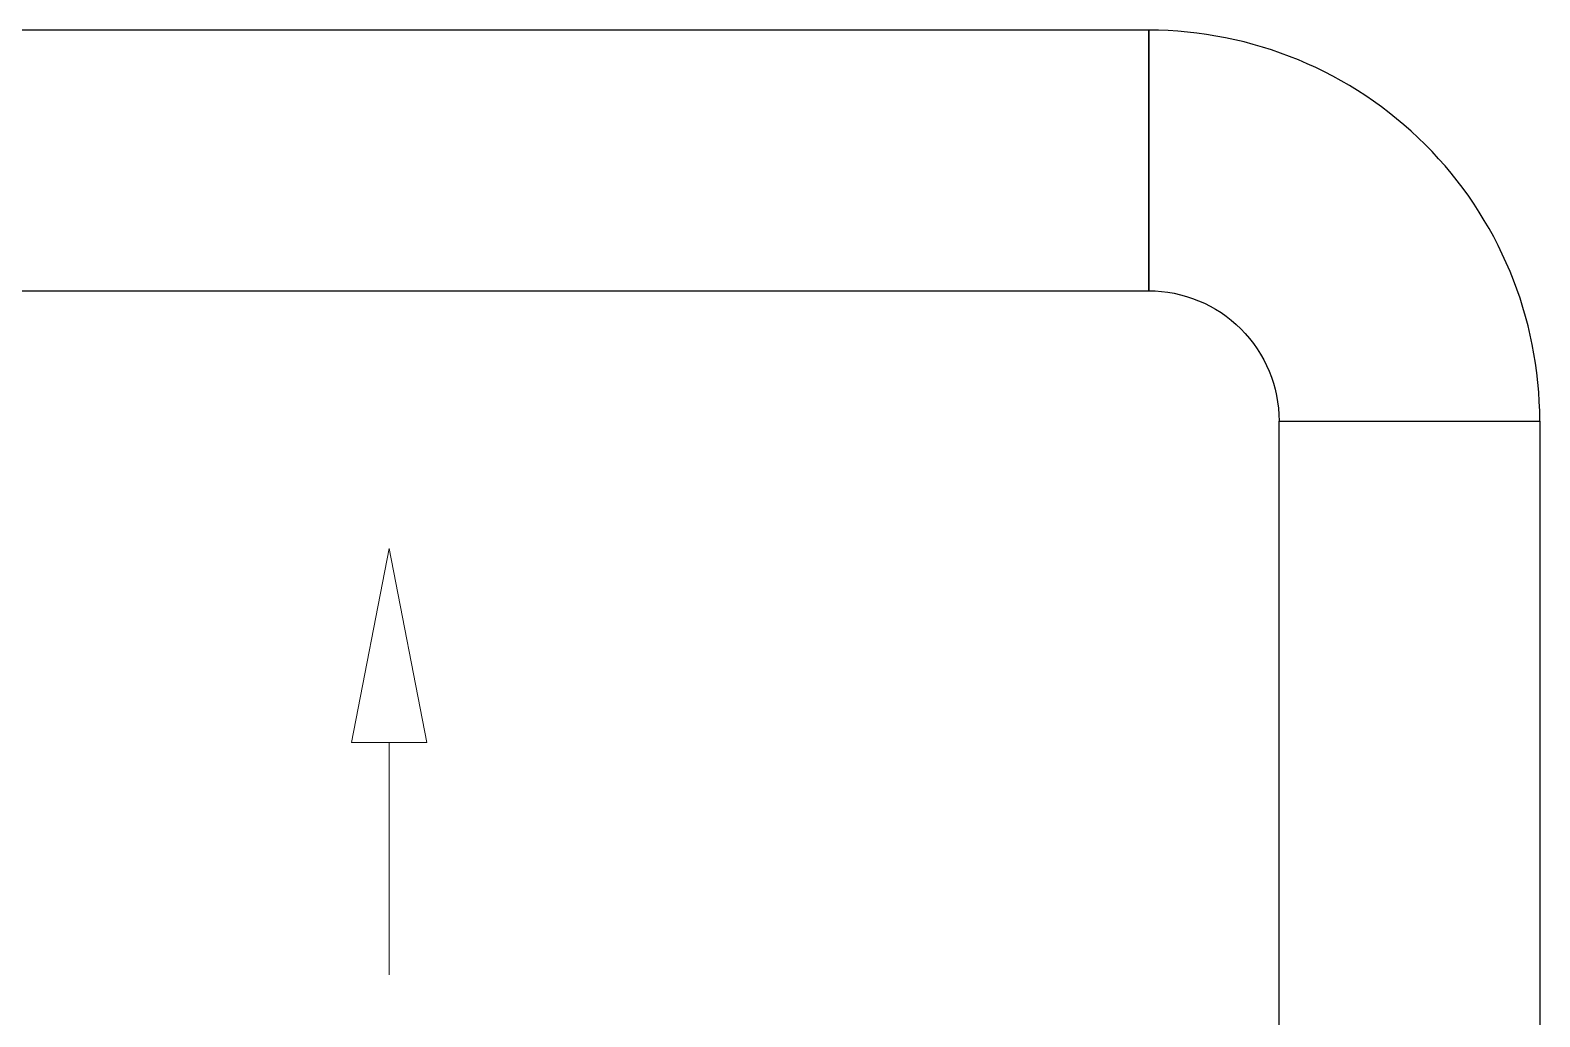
# Model space of a CAD drawing. Header units: inches. Extents: x -772 to 6765, y -813 to 4093.
# Drawn here: x 1002.6 to 1147.3, y 690.5 to 785.2 of the extents above; entities that cross this region are included whole.
import ezdxf

# ---------------------------------------------------------------- set-up
doc = ezdxf.new("R2010")
doc.units = ezdxf.units.IN
doc.header["$MEASUREMENT"] = 0
doc.layers.add('MTY-EMIS-KANALI', color=150, linetype='Continuous', lineweight=0)
doc.layers.add('STM-U-MENFEZ', color=2, linetype='Continuous', lineweight=0)
doc.layers.add('MTY-UFLEME-KANALI', color=20, linetype='Continuous')

# ---------------------------------------------------------------- blocks, each defined once
blk = doc.blocks.new('A$C00D65541')
at = {"layer": 'STM-U-MENFEZ'}
blk.add_lwpolyline([(-50.5, 59.27), (-46.89, 59.27), (-50.5, 77.89), (-54.11, 59.27), (-50.5, 59.27), (-50.5, 37)], dxfattribs=at)
blk = doc.blocks.new('mekanik')
at = {"layer": 'MTY-UFLEME-KANALI'}
for points in [[(20242.5, 7625.2), (20242.5, 7600.2), (20379.85, 7600.2), (20379.85, 7625.2)], [(20417.35, 7465.54), (20392.35, 7465.54), (20392.35, 7587.7), (20417.35, 7587.7)]]:
    blk.add_lwpolyline(points, close=True, dxfattribs=at)
blk.add_lwpolyline([(20392.35, 7587.7), (20417.35, 7587.7), (20417.35, 7587.7, 0.414214), (20379.85, 7625.2), (20379.85, 7625.2), (20379.85, 7600.2, -0.414214), (20392.35, 7587.7)], format="xyb", close=True, dxfattribs=at)
at = {"layer": 'MTY-EMIS-KANALI'}
blk.add_blockref('A$C00D65541', (20357.53, 7497.58), dxfattribs=at)

msp = doc.modelspace()

# ---------------------------------------------------------------- block references
msp.add_blockref('mekanik', (-19270, -6840))

doc.saveas('drawing.dxf')
